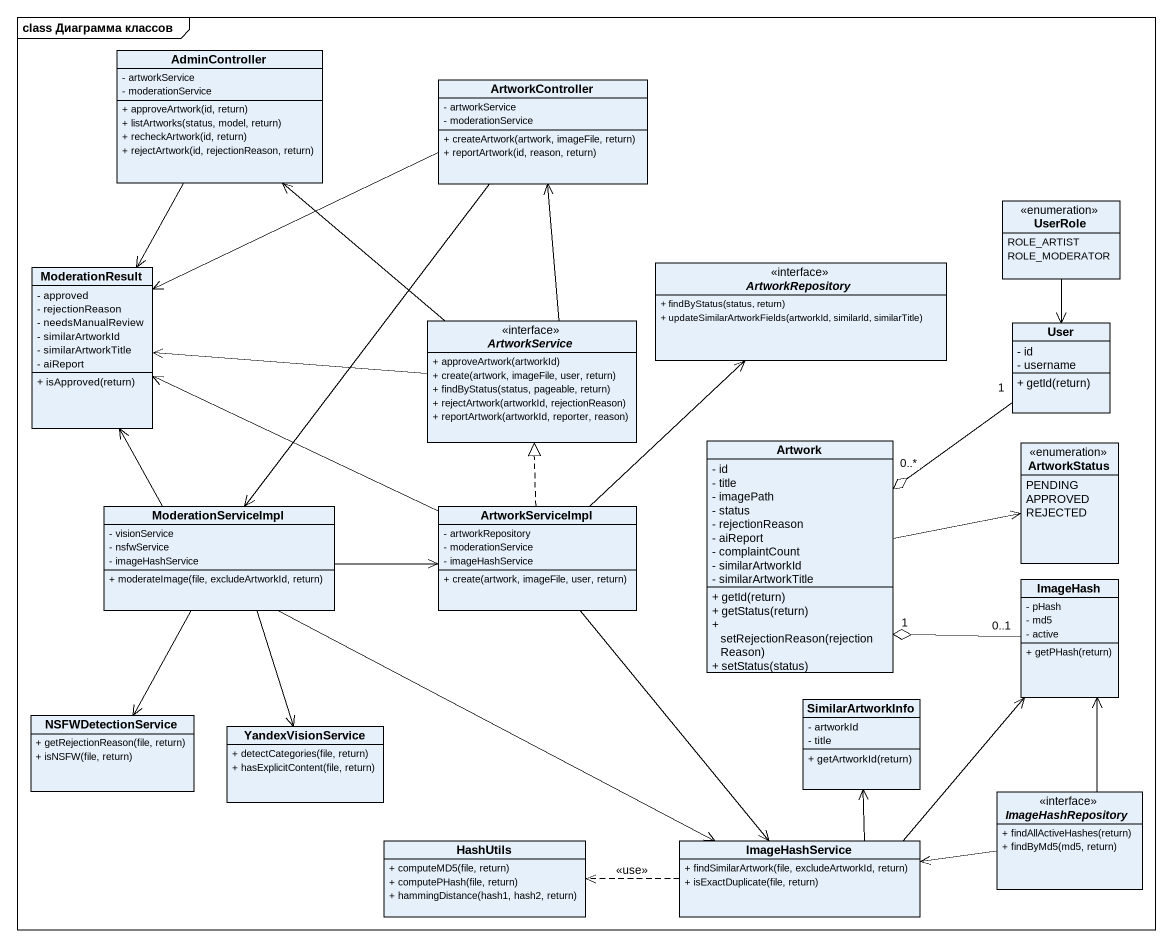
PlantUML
@startuml
mainframe class Диаграмма классов
hide circle
hide empty members
skinparam classAttributeIconSize 0
class AdminController {
  - artworkService
  - moderationService
  + approveArtwork(id, return)
  + listArtworks(status, model, return)
  + recheckArtwork(id, return)
  + rejectArtwork(id, rejectionReason, return)
}
class ArtworkController {
  - artworkService
  - moderationService
  + createArtwork(artwork, imageFile, return)
  + reportArtwork(id, reason, return)
}
enum UserRole {
  ROLE_ARTIST
  ROLE_MODERATOR
}
class ModerationResult {
  - approved
  - rejectionReason
  - needsManualReview
  - similarArtworkId
  - similarArtworkTitle
  - aiReport
  + isApproved(return)
}
interface ArtworkRepository {
  + findByStatus(status, return)
  + updateSimilarArtworkFields(artworkId, similarId, similarTitle)
}
interface ArtworkService {
  + approveArtwork(artworkId)
  + create(artwork, imageFile, user, return)
  + findByStatus(status, pageable, return)
  + rejectArtwork(artworkId, rejectionReason)
  + reportArtwork(artworkId, reporter, reason)
}
class User {
  - id
  - username
  + getId(return)
}
class Artwork {
  - id
  - title
  - imagePath
  - status
  - rejectionReason
  - aiReport
  - complaintCount
  - similarArtworkId
  - similarArtworkTitle
  + getId(return)
  + getStatus(return)
  + setRejectionReason(rejectionReason)
  + setStatus(status)
}
enum ArtworkStatus {
  PENDING
  APPROVED
  REJECTED
}
class ModerationServiceImpl {
  - visionService
  - nsfwService
  - imageHashService
  + moderateImage(file, excludeArtworkId, return)
}
class ArtworkServiceImpl {
  - artworkRepository
  - moderationService
  - imageHashService
  + create(artwork, imageFile, user, return)
}
class ImageHash {
  - pHash
  - md5
  - active
  + getPHash(return)
}
class SimilarArtworkInfo {
  - artworkId
  - title
  + getArtworkId(return)
}
class NSFWDetectionService {
  + getRejectionReason(file, return)
  + isNSFW(file, return)
}
class YandexVisionService {
  + detectCategories(file, return)
  + hasExplicitContent(file, return)
}
interface ImageHashRepository {
  + findAllActiveHashes(return)
  + findByMd5(md5, return)
}
class HashUtils {
  + computeMD5(file, return)
  + computePHash(file, return)
  + hammingDistance(hash1, hash2, return)
}
class ImageHashService {
  + findSimilarArtwork(file, excludeArtworkId, return)
  + isExactDuplicate(file, return)
}
AdminController --> ModerationResult
ArtworkController -left-> ModerationResult
ArtworkController --> ModerationServiceImpl
UserRole --> User
ArtworkService -up-> AdminController
ArtworkService -up-> ArtworkController
ArtworkService -left-> ModerationResult
User "1" --o "0..*" Artwork
Artwork -right-> ArtworkStatus
ModerationServiceImpl -up-> ModerationResult
ModerationServiceImpl -right-> ArtworkServiceImpl
ModerationServiceImpl --> NSFWDetectionService
ModerationServiceImpl --> YandexVisionService
ModerationServiceImpl -right-> ImageHashService
ArtworkServiceImpl -left-> ModerationResult
ArtworkServiceImpl -up-> ArtworkRepository
ArtworkServiceImpl .up.|> ArtworkService
ArtworkServiceImpl --> ImageHashService
ImageHash "0..1" -left-o "1" Artwork
ImageHashRepository -up-> ImageHash
ImageHashRepository -left-> ImageHashService
ImageHashService -up-> ImageHash
ImageHashService -up-> SimilarArtworkInfo
ImageHashService .left.> HashUtils : <<use>>
@enduml
